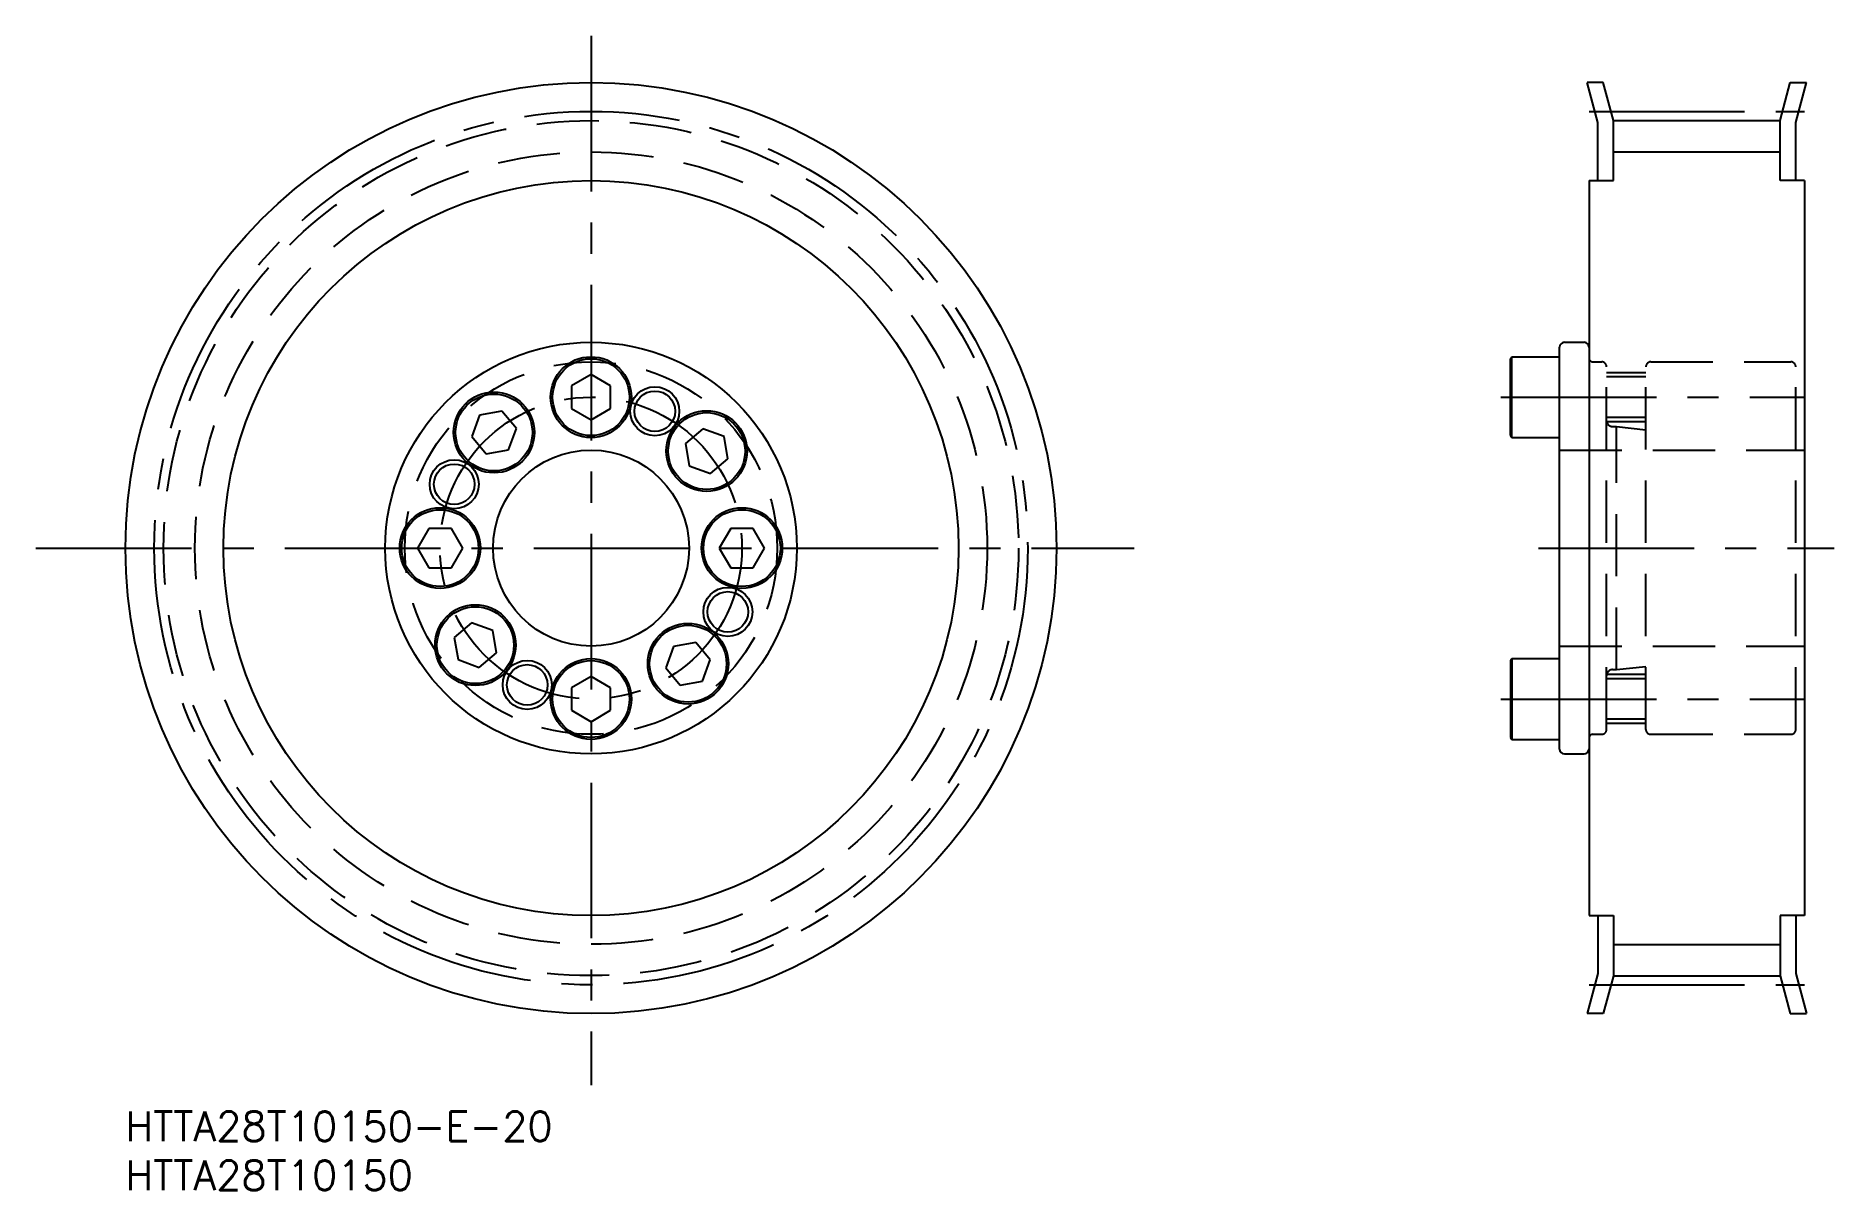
# Model space of a CAD drawing. Extents: x -9 to 174, y -8 to 110.
import ezdxf

# ---------------------------------------------------------------- set-up
doc = ezdxf.new("R2010")
doc.units = 0
doc.header["$LTSCALE"] = 0.5
doc.linetypes.add('CENTER', pattern=[50.8, 31.75, -6.35, 6.35, -6.35])
doc.linetypes.add('DASHED', pattern=[19.05, 12.7, -6.35])
for name, color, linetype in [('MSM_CENTER', 1, 'CENTER'), ('MSM_CONTINUOUS', 7, 'CONTINUOUS'), ('MSM_DASHED', 4, 'DASHED'), ('MSM_NARROW', 5, 'CONTINUOUS'), ('MSM_PART_NUMBER', 7, 'CONTINUOUS')]:
    doc.layers.add(name, color=color, linetype=linetype)
doc.styles.get("Standard").update_dxf_attribs({"font": 'txt.shx', "height": 3, "bigfont": 'bigfont.shx'})

# ---------------------------------------------------------------- blocks, each defined once
blk = doc.blocks.new('*U2')
at = {"layer": 'MSM_PART_NUMBER'}
blk.add_text('HTTA28T10150-E-20', height=3, dxfattribs=at).set_placement((0, -3))
blk = doc.blocks.new('*U3')
at = {"layer": 'MSM_PART_NUMBER'}
blk.add_text('HTTA28T10150', height=3, dxfattribs=at).set_placement((0, -8))

msp = doc.modelspace()

# ---------------------------------------------------------------- linework, layer by layer
at = {"layer": 'MSM_CENTER'}
for p, q in [((47.5, 109.76), (47.5, 2.69)), ((149.33, 102.06), (171.33, 102.06)), ((140.33, 72.9), (171.43, 72.9)), ((-9.14, 57.5), (102.91, 57.5)), ((144.17, 57.5), (174.33, 57.5)), ((140.33, 42.1), (171.43, 42.1)), ((149.33, 12.93), (171.33, 12.93))]:
    msp.add_line(p, q, dxfattribs=at)
for radius in [44.56, 15.4]:
    msp.add_circle((47.5, 57.5), radius, dxfattribs=at)
at = {"layer": 'MSM_CONTINUOUS'}
for p, q in [((150.23, 100.91), (149.14, 105)), ((150.79, 105), (149.14, 105)), ((151.83, 101.12), (150.79, 105)), ((168.83, 101.12), (169.87, 105)), ((169.87, 105), (171.53, 105)), ((170.43, 100.91), (171.53, 105)), ((150.23, 95), (150.23, 100.91)), ((151.83, 95), (151.83, 101.12)), ((151.83, 101.12), (168.83, 101.12)), ((168.83, 95), (168.83, 101.12)), ((170.43, 95), (170.43, 100.91)), ((149.33, 95), (149.33, 20)), ((149.33, 95), (151.83, 95)), ((171.33, 95), (168.83, 95)), ((171.33, 95), (171.33, 20)), ((146.33, 37), (146.33, 78)), ((146.83, 78.5), (148.83, 78.5)), ((141.33, 76.82), (141.45, 77.02)), ((141.33, 68.98), (141.33, 76.82)), ((141.45, 77.02), (146.33, 77.02)), ((141.45, 68.77), (141.45, 77.02)), ((47.5, 75.21), (45.5, 74.05)), ((45.5, 74.05), (45.5, 71.75)), ((49.5, 74.05), (47.5, 75.21)), ((48.5, 74.63), (48.5, 74.63)), ((49, 74.34), (49, 74.34)), ((49.5, 71.75), (49.5, 74.05)), ((45.5, 71.75), (47.5, 70.59)), ((47.5, 70.59), (49.5, 71.75)), ((36.12, 71.07), (35.33, 68.9)), ((38.39, 71.47), (36.12, 71.07)), ((39.88, 69.7), (38.39, 71.47)), ((35.33, 68.9), (36.81, 67.13)), ((39.09, 67.53), (39.88, 69.7)), ((58.9, 69.67), (57.13, 68.19)), ((57.13, 68.19), (57.53, 65.91)), ((61.07, 68.88), (58.9, 69.67)), ((61.47, 66.61), (61.07, 68.88)), ((141.33, 68.98), (141.45, 68.77)), ((141.45, 68.77), (146.33, 68.77)), ((36.81, 67.13), (39.09, 67.53)), ((59.7, 65.12), (61.47, 66.61)), ((57.53, 65.91), (59.7, 65.12)), ((30.95, 59.5), (29.79, 57.5)), ((33.25, 59.5), (30.95, 59.5)), ((34.41, 57.5), (33.25, 59.5)), ((61.75, 59.5), (60.59, 57.5)), ((64.05, 59.5), (61.75, 59.5)), ((65.21, 57.5), (64.05, 59.5)), ((29.79, 57.5), (30.95, 55.5)), ((33.25, 55.5), (34.41, 57.5)), ((60.59, 57.5), (61.75, 55.5)), ((64.05, 55.5), (65.21, 57.5)), ((30.95, 55.5), (33.25, 55.5)), ((61.75, 55.5), (64.05, 55.5)), ((35.3, 49.88), (33.53, 48.39)), ((37.47, 49.09), (35.3, 49.88)), ((33.53, 48.39), (33.93, 46.12)), ((37.87, 46.81), (37.47, 49.09)), ((58.19, 47.87), (55.91, 47.47)), ((59.67, 46.1), (58.19, 47.87)), ((33.93, 46.12), (36.1, 45.33)), ((36.1, 45.33), (37.87, 46.81)), ((55.91, 47.47), (55.12, 45.3)), ((58.88, 43.93), (59.67, 46.1)), ((141.33, 46.02), (141.45, 46.22)), ((141.33, 46.02), (141.33, 38.18)), ((141.45, 46.22), (146.33, 46.22)), ((141.45, 46.22), (141.45, 37.97)), ((47.5, 44.41), (45.5, 43.25)), ((49.5, 43.25), (47.5, 44.41)), ((55.12, 45.3), (56.61, 43.53)), ((45.5, 43.25), (45.5, 40.95)), ((49.5, 40.95), (49.5, 43.25)), ((56.61, 43.53), (58.88, 43.93)), ((45.5, 40.95), (47.5, 39.79)), ((47.5, 39.79), (49.5, 40.95)), ((141.33, 38.18), (141.45, 37.97)), ((141.45, 37.97), (146.33, 37.97)), ((146.83, 36.5), (148.83, 36.5)), ((149.33, 20), (151.83, 20)), ((150.23, 20), (150.23, 14.09)), ((151.83, 20), (151.83, 13.87)), ((168.83, 20), (168.83, 13.87)), ((171.33, 20), (168.83, 20)), ((170.43, 20), (170.43, 14.09)), ((150.23, 14.09), (149.14, 10)), ((151.83, 13.87), (150.79, 10)), ((151.83, 13.87), (168.83, 13.87)), ((168.83, 13.87), (169.87, 10)), ((170.43, 14.09), (171.53, 10)), ((150.79, 10), (149.14, 10)), ((169.87, 10), (171.53, 10))]:
    msp.add_line(p, q, dxfattribs=at)
for centre, radius in [((47.5, 57.5), 47.5), ((47.5, 57.5), 37.5), ((47.5, 57.5), 21), ((47.5, 72.9), 4.12), ((47.5, 72.9), 3.92), ((37.6, 69.3), 4.12), ((54.01, 71.46), 2.07), ((37.6, 69.3), 3.92), ((59.3, 67.4), 4.12), ((59.3, 67.4), 3.92), ((33.54, 64.01), 2.07), ((47.5, 57.5), 10), ((32.1, 57.5), 4.12), ((32.1, 57.5), 3.92), ((62.9, 57.5), 4.12), ((62.9, 57.5), 3.92), ((35.7, 47.6), 4.12), ((35.7, 47.6), 3.92), ((61.46, 50.99), 2.07), ((57.4, 45.7), 4.12), ((57.4, 45.7), 3.92), ((47.5, 42.1), 4.12), ((47.5, 42.1), 3.92), ((40.99, 43.54), 2.07)]:
    msp.add_circle(centre, radius, dxfattribs=at)
for centre, start, end in [((146.83, 78), 90, 180), ((148.83, 78), 0, 90), ((146.83, 37), 180, 270), ((148.83, 37), 270, 0)]:
    msp.add_arc(centre, 0.5, start, end, dxfattribs=at)
at = {"layer": 'MSM_DASHED'}
for p, q in [((149.74, 76.5), (150.63, 76.5)), ((151.13, 39), (151.13, 76)), ((155.13, 75.4), (151.13, 75.4)), ((155.13, 39), (155.13, 76)), ((155.63, 76.5), (169.93, 76.5)), ((170.43, 39), (170.43, 76)), ((155.13, 74.97), (151.13, 74.97)), ((155.13, 70.83), (151.13, 70.83)), ((155.13, 70.4), (151.13, 70.4)), ((151.73, 69.9), (152.13, 69.9)), ((152.13, 45.1), (152.13, 69.9)), ((152.13, 69.9), (155.13, 69.57)), ((146.33, 67.5), (171.33, 67.5)), ((146.33, 47.5), (171.33, 47.5)), ((155.13, 44.6), (151.13, 44.6)), ((155.13, 44.17), (151.13, 44.17)), ((151.73, 45.1), (152.13, 45.1)), ((152.13, 45.1), (155.13, 45.43)), ((155.13, 40.03), (151.13, 40.03)), ((155.13, 39.6), (151.13, 39.6)), ((149.74, 38.5), (150.63, 38.5)), ((155.63, 38.5), (169.93, 38.5))]:
    msp.add_line(p, q, dxfattribs=at)
for radius in [43.62, 40.42, 19]:
    msp.add_circle((47.5, 57.5), radius, dxfattribs=at)
for centre, radius, start, end in [((149.74, 76.91), 0.41, 180, 270), ((150.63, 76), 0.5, 0, 90), ((155.63, 76), 0.5, 90, 180), ((169.93, 76), 0.5, 0, 90), ((151.73, 70.5), 0.6, 180.0007, 270), ((151.73, 44.5), 0.6, 90, 179.9993), ((150.63, 39), 0.5, 270, 0), ((155.63, 39), 0.5, 180, 270), ((169.93, 39), 0.5, 270, 0), ((149.74, 38.09), 0.41, 90, 180)]:
    msp.add_arc(centre, radius, start, end, dxfattribs=at)
at = {"layer": 'MSM_NARROW'}
for p, q in [((151.83, 97.92), (168.83, 97.92)), ((151.83, 17.07), (168.83, 17.07))]:
    msp.add_line(p, q, dxfattribs=at)
for centre in [(54.01, 71.46), (33.54, 64.01), (61.46, 50.99), (40.99, 43.54)]:
    msp.add_circle(centre, 2.5, dxfattribs=at)

# ---------------------------------------------------------------- block references
at = {"layer": 'MSM_CONTINUOUS'}
for name in ['*U2', '*U3']:
    msp.add_blockref(name, (0, 0), dxfattribs=at)

doc.saveas('drawing.dxf')
